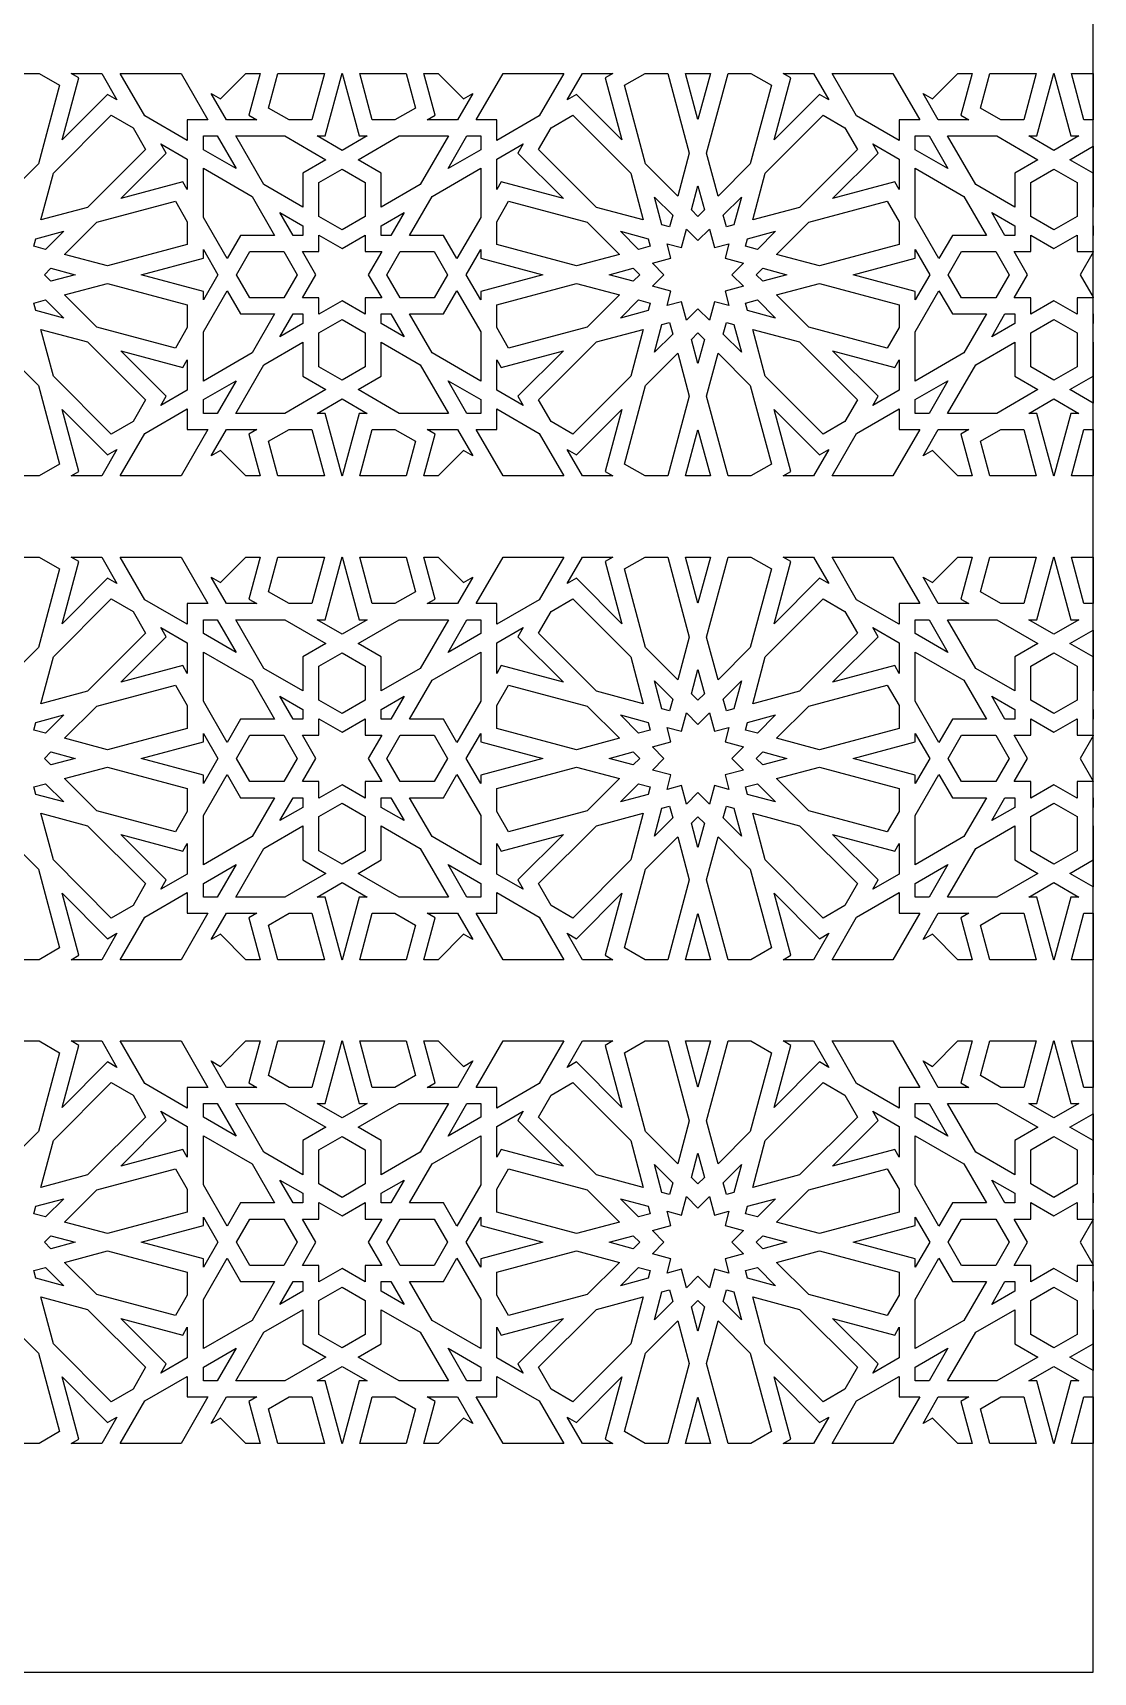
# Model space of a CAD drawing. Extents: x -1250 to 1250, y -610 to 610.
# Drawn here: x 855 to 1250, y -610 to 0 of the extents above; entities that cross this region are included whole.
import ezdxf

# ---------------------------------------------------------------- set-up
doc = ezdxf.new("R2010")
doc.units = 0
doc.header["$MEASUREMENT"] = 0
doc.layers.add('COUCHE_1', color=18, linetype='CONTINUOUS')

msp = doc.modelspace()

# ---------------------------------------------------------------- linework, layer by layer
at = {"layer": 'COUCHE_1'}
for points in [[(-1250, -610), (1250, -610), (1250, 610), (-1250, 610)], [(865.23, -19.51), (857.39, -48.77), (845.42, -60.79), (841.14, -44.83), (849.11, -15.11), (857.6, -15.11)], [(886.61, -24.95), (883.12, -22.93), (866.24, -39.88), (872.44, -16.76), (869.57, -15.11), (880.93, -15.11)], [(895.5, -15.11), (910.47, -15.11), (920.46, -32.41), (912.8, -32.41), (912.8, -40.07), (896.97, -30.93), (887.84, -15.11)], [(935.75, -30.69), (938.73, -32.41), (927.37, -32.41), (921.69, -22.57), (925.17, -24.58), (934.61, -15.11), (939.92, -15.11)], [(959.19, -32.41), (950.7, -32.41), (943.07, -28), (946.52, -15.11), (963.83, -15.11)], [(976.72, -38.39), (979.71, -38.39), (970.39, -43.78), (961.07, -38.39), (964.06, -38.39), (970.39, -15)], [(997.71, -28), (990.08, -32.41), (981.59, -32.41), (976.96, -15.11), (994.26, -15.11)], [(1015.61, -24.58), (1019.09, -22.57), (1013.41, -32.41), (1002.05, -32.41), (1005.03, -30.69), (1000.86, -15.11), (1006.17, -15.11)], [(1043.81, -30.93), (1027.98, -40.07), (1027.98, -32.41), (1020.32, -32.41), (1030.31, -15.11), (1045.28, -15.11), (1052.94, -15.11)], [(1068.34, -16.76), (1074.54, -39.88), (1057.66, -22.93), (1054.17, -24.95), (1059.85, -15.11), (1071.21, -15.11)], [(1099.64, -44.83), (1095.36, -60.79), (1083.39, -48.77), (1075.55, -19.51), (1083.18, -15.11), (1091.68, -15.11)], [(1102.88, -32.28), (1098.27, -15.11), (1107.48, -15.11)], [(1130.2, -19.51), (1122.36, -48.77), (1110.39, -60.79), (1106.11, -44.83), (1114.08, -15.11), (1122.57, -15.11)], [(1151.58, -24.95), (1148.09, -22.93), (1131.21, -39.88), (1137.41, -16.76), (1134.54, -15.11), (1145.9, -15.11)], [(1160.47, -15.11), (1175.44, -15.11), (1185.43, -32.41), (1177.77, -32.41), (1177.77, -40.07), (1161.94, -30.93), (1152.81, -15.11)], [(1200.72, -30.69), (1203.7, -32.41), (1192.34, -32.41), (1186.66, -22.57), (1190.14, -24.58), (1199.58, -15.11), (1204.89, -15.11)], [(1224.16, -32.41), (1215.67, -32.41), (1208.04, -28), (1211.49, -15.11), (1228.8, -15.11)], [(1241.69, -38.39), (1244.68, -38.39), (1235.36, -43.78), (1226.04, -38.39), (1229.03, -38.39), (1235.36, -15)], [(1250, -32.41), (1246.56, -32.41), (1241.92, -15.11), (1250, -15.11)], [(892.59, -35.31), (897.29, -43.45), (875.69, -64.97), (858.27, -69.64), (862.94, -52.22), (884.46, -30.62)], [(1077.84, -52.22), (1082.51, -69.64), (1065.1, -64.97), (1043.49, -43.45), (1048.19, -35.31), (1056.32, -30.62)], [(1157.56, -35.31), (1162.26, -43.45), (1140.66, -64.97), (1123.24, -69.64), (1127.91, -52.22), (1149.43, -30.62)], [(912.8, -46.98), (912.8, -58.34), (911.14, -55.47), (888.02, -61.66), (904.97, -44.78), (902.96, -41.3)], [(930.92, -50.53), (918.78, -43.52), (918.78, -38.39), (923.91, -38.39)], [(964.4, -47.23), (955.79, -52.21), (955.79, -64.89), (941.28, -56.51), (930.82, -38.39), (949.1, -38.39)], [(1009.96, -38.39), (999.5, -56.51), (985, -64.89), (985, -52.21), (976.38, -47.23), (991.69, -38.39)], [(1022, -43.52), (1009.86, -50.53), (1016.87, -38.39), (1022, -38.39)], [(1035.81, -44.78), (1052.76, -61.66), (1029.64, -55.47), (1027.98, -58.34), (1027.98, -46.98), (1037.82, -41.3)], [(1177.77, -46.98), (1177.77, -58.34), (1176.11, -55.47), (1152.99, -61.66), (1169.94, -44.78), (1167.93, -41.3)], [(1195.89, -50.53), (1183.75, -43.52), (1183.75, -38.39), (1188.88, -38.39)], [(1229.37, -47.23), (1220.76, -52.21), (1220.76, -64.89), (1206.25, -56.51), (1195.79, -38.39), (1214.07, -38.39)], [(1250, -64.86), (1249.96, -64.89), (1249.96, -52.21), (1241.35, -47.23), (1250, -42.24)], [(936.9, -60.9), (945.27, -75.4), (932.6, -75.4), (927.62, -84.01), (918.78, -68.71), (918.78, -50.43)], [(979.01, -55.66), (979.01, -68.34), (970.39, -73.32), (961.77, -68.34), (961.77, -55.66), (970.39, -50.69)], [(1022, -68.71), (1013.16, -84.01), (1008.18, -75.4), (995.51, -75.4), (1003.88, -60.9), (1022, -50.43)], [(1201.87, -60.9), (1210.25, -75.4), (1197.57, -75.4), (1192.59, -84.01), (1183.75, -68.71), (1183.75, -50.43)], [(1243.98, -55.66), (1243.98, -68.34), (1235.36, -73.32), (1226.74, -68.34), (1226.74, -55.66), (1235.36, -50.69)], [(1105.29, -65.91), (1102.88, -68.33), (1100.46, -65.91), (1102.88, -56.91)], [(912.8, -70.31), (912.8, -78.8), (883.08, -86.76), (867.12, -82.49), (879.13, -70.52), (908.39, -62.68)], [(955.79, -71.8), (955.79, -75.4), (952.19, -75.4), (947.27, -66.88)], [(988.59, -75.4), (985, -75.4), (985, -71.8), (993.51, -66.88)], [(1061.65, -70.52), (1073.66, -82.49), (1057.71, -86.76), (1027.98, -78.8), (1027.98, -70.31), (1032.39, -62.68)], [(1093.46, -67.89), (1092.29, -72.26), (1089.48, -71.5), (1086.7, -61.11)], [(1116.27, -71.5), (1113.46, -72.26), (1112.29, -67.89), (1119.05, -61.11)], [(1177.77, -70.31), (1177.77, -78.8), (1148.05, -86.76), (1132.09, -82.49), (1144.1, -70.52), (1173.36, -62.68)], [(1220.76, -71.8), (1220.76, -75.4), (1217.16, -75.4), (1212.24, -66.88)], [(1109.04, -79.91), (1114.4, -78.48), (1112.96, -83.84), (1119.86, -85.68), (1115.53, -90), (1119.86, -94.32), (1112.96, -96.16), (1114.4, -101.52), (1109.04, -100.09), (1107.19, -106.99), (1102.88, -102.66), (1098.56, -106.99), (1096.71, -100.09), (1091.35, -101.52), (1092.79, -96.16), (1085.89, -94.32), (1090.22, -90), (1085.89, -85.68), (1092.79, -83.84), (1091.35, -78.48), (1096.71, -79.91), (1098.56, -73.01), (1102.88, -77.34), (1107.19, -73.01)], [(1250, -75.4), (1249.96, -75.4), (1249.96, -71.8), (1250, -71.78)], [(860.01, -80.58), (855.65, -79.42), (856.4, -76.61), (866.8, -73.82)], [(979.01, -81.38), (985.14, -81.38), (980.16, -90), (985.14, -98.62), (979.01, -98.62), (979.01, -104.75), (970.39, -99.77), (961.77, -104.75), (961.77, -98.62), (955.64, -98.62), (960.62, -90), (955.64, -81.38), (961.77, -81.38), (961.77, -75.25), (970.39, -80.23), (979.01, -75.25)], [(1084.38, -76.61), (1085.13, -79.42), (1080.77, -80.58), (1073.98, -73.82)], [(1124.98, -80.58), (1120.62, -79.42), (1121.37, -76.61), (1131.77, -73.82)], [(1243.98, -81.38), (1250, -81.38), (1250, -81.57), (1245.13, -90), (1250, -98.43), (1250, -98.62), (1243.98, -98.62), (1243.98, -104.75), (1235.36, -99.77), (1226.74, -104.75), (1226.74, -98.62), (1220.61, -98.62), (1225.59, -90), (1220.61, -81.38), (1226.74, -81.38), (1226.74, -75.25), (1235.36, -80.23), (1243.98, -75.25)], [(924.17, -90), (918.78, -99.32), (918.78, -96.2), (895.63, -90), (918.78, -83.8), (918.78, -80.68)], [(953.71, -90), (948.73, -98.62), (936.05, -98.62), (931.08, -90), (936.05, -81.38), (948.73, -81.38)], [(1009.7, -90), (1004.73, -98.62), (992.05, -98.62), (987.07, -90), (992.05, -81.38), (1004.73, -81.38)], [(1022, -83.8), (1045.15, -90), (1022, -96.2), (1022, -99.32), (1016.61, -90), (1022, -80.68)], [(1189.14, -90), (1183.75, -99.32), (1183.75, -96.2), (1160.6, -90), (1183.75, -83.8), (1183.75, -80.68)], [(1218.68, -90), (1213.7, -98.62), (1201.02, -98.62), (1196.05, -90), (1201.02, -81.38), (1213.7, -81.38)], [(871, -90), (862, -92.41), (859.58, -90), (862, -87.59)], [(1081.2, -90), (1078.78, -92.41), (1069.78, -90), (1078.78, -87.59)], [(1135.97, -90), (1126.97, -92.41), (1124.55, -90), (1126.97, -87.59)], [(912.8, -101.2), (912.8, -109.69), (908.39, -117.32), (879.13, -109.48), (867.12, -97.51), (883.08, -93.24)], [(932.6, -104.6), (945.27, -104.6), (936.9, -119.1), (918.78, -129.57), (918.78, -111.29), (927.62, -95.99)], [(1022, -111.29), (1022, -129.57), (1003.88, -119.1), (995.51, -104.6), (1008.18, -104.6), (1013.16, -95.99)], [(1073.66, -97.51), (1061.65, -109.48), (1032.39, -117.32), (1027.98, -109.69), (1027.98, -101.2), (1057.71, -93.24)], [(1177.77, -101.2), (1177.77, -109.69), (1173.36, -117.32), (1144.1, -109.48), (1132.09, -97.51), (1148.05, -93.24)], [(1197.57, -104.6), (1210.25, -104.6), (1201.87, -119.1), (1183.75, -129.57), (1183.75, -111.29), (1192.59, -95.99)], [(866.8, -106.18), (856.4, -103.39), (855.65, -100.58), (860.01, -99.42)], [(1085.13, -100.58), (1084.38, -103.39), (1073.98, -106.18), (1080.77, -99.42)], [(1131.77, -106.18), (1121.37, -103.39), (1120.62, -100.58), (1124.98, -99.42)], [(955.79, -108.2), (947.27, -113.12), (952.19, -104.6), (955.79, -104.6)], [(979.01, -111.66), (979.01, -124.34), (970.39, -129.31), (961.77, -124.34), (961.77, -111.66), (970.39, -106.68)], [(993.51, -113.12), (985, -108.2), (985, -104.6), (988.59, -104.6)], [(1093.46, -112.11), (1086.7, -118.89), (1089.48, -108.5), (1092.29, -107.74)], [(1116.27, -108.5), (1119.05, -118.89), (1112.29, -112.11), (1113.46, -107.74)], [(1220.76, -108.2), (1212.24, -113.12), (1217.16, -104.6), (1220.76, -104.6)], [(1243.98, -111.66), (1243.98, -124.34), (1235.36, -129.31), (1226.74, -124.34), (1226.74, -111.66), (1235.36, -106.68)], [(1250, -108.22), (1249.96, -108.2), (1249.96, -104.6), (1250, -104.6)], [(875.69, -115.03), (897.29, -136.55), (892.59, -144.69), (884.46, -149.38), (862.94, -127.78), (858.27, -110.36)], [(955.79, -127.79), (964.4, -132.77), (949.1, -141.61), (930.82, -141.61), (941.28, -123.49), (955.79, -115.11)], [(999.5, -123.49), (1009.96, -141.61), (991.69, -141.61), (976.38, -132.77), (985, -127.79), (985, -115.11)], [(1077.84, -127.78), (1056.32, -149.38), (1048.19, -144.69), (1043.49, -136.55), (1065.1, -115.03), (1082.51, -110.36)], [(1105.29, -114.09), (1102.88, -123.09), (1100.46, -114.09), (1102.88, -111.67)], [(1140.66, -115.03), (1162.26, -136.55), (1157.56, -144.69), (1149.43, -149.38), (1127.91, -127.78), (1123.24, -110.36)], [(1220.76, -127.79), (1229.37, -132.77), (1214.07, -141.61), (1195.79, -141.61), (1206.25, -123.49), (1220.76, -115.11)], [(1250, -115.14), (1250, -137.76), (1241.35, -132.77), (1249.96, -127.79), (1249.96, -115.11)], [(857.39, -131.23), (865.23, -160.49), (857.6, -164.89), (849.11, -164.89), (841.14, -135.17), (845.42, -119.21)], [(911.14, -124.53), (912.8, -121.66), (912.8, -133.02), (902.96, -138.7), (904.97, -135.22), (888.02, -118.34)], [(1035.81, -135.22), (1037.82, -138.7), (1027.98, -133.02), (1027.98, -121.66), (1029.64, -124.53), (1052.76, -118.34)], [(1099.64, -135.17), (1091.68, -164.89), (1083.18, -164.89), (1075.55, -160.49), (1083.39, -131.23), (1095.36, -119.21)], [(1122.36, -131.23), (1130.2, -160.49), (1122.57, -164.89), (1114.08, -164.89), (1106.11, -135.17), (1110.39, -119.21)], [(1176.11, -124.53), (1177.77, -121.66), (1177.77, -133.02), (1167.93, -138.7), (1169.94, -135.22), (1152.99, -118.34)], [(923.91, -141.61), (918.78, -141.61), (918.78, -136.48), (930.92, -129.47)], [(1022, -136.48), (1022, -141.61), (1016.87, -141.61), (1009.86, -129.47)], [(1188.88, -141.61), (1183.75, -141.61), (1183.75, -136.48), (1195.89, -129.47)], [(883.12, -157.07), (886.61, -155.05), (880.93, -164.89), (869.57, -164.89), (872.44, -163.24), (866.24, -140.12)], [(912.8, -147.59), (920.46, -147.59), (910.47, -164.89), (895.5, -164.89), (887.84, -164.89), (896.97, -149.07), (912.8, -139.93)], [(979.71, -141.61), (976.72, -141.61), (970.39, -165), (964.06, -141.61), (961.07, -141.61), (970.39, -136.22)], [(1043.81, -149.07), (1052.94, -164.89), (1045.28, -164.89), (1030.31, -164.89), (1020.32, -147.59), (1027.98, -147.59), (1027.98, -139.93)], [(1068.34, -163.24), (1071.21, -164.89), (1059.85, -164.89), (1054.17, -155.05), (1057.66, -157.07), (1074.54, -140.12)], [(1148.09, -157.07), (1151.58, -155.05), (1145.9, -164.89), (1134.54, -164.89), (1137.41, -163.24), (1131.21, -140.12)], [(1177.77, -147.59), (1185.43, -147.59), (1175.44, -164.89), (1160.47, -164.89), (1152.81, -164.89), (1161.94, -149.07), (1177.77, -139.93)], [(1244.68, -141.61), (1241.69, -141.61), (1235.36, -165), (1229.03, -141.61), (1226.04, -141.61), (1235.36, -136.22)], [(935.75, -149.31), (939.92, -164.89), (934.61, -164.89), (925.17, -155.42), (921.69, -157.43), (927.37, -147.59), (938.73, -147.59)], [(959.19, -147.59), (963.83, -164.89), (946.52, -164.89), (943.07, -152), (950.7, -147.59)], [(997.71, -152), (994.26, -164.89), (976.96, -164.89), (981.59, -147.59), (990.08, -147.59)], [(1019.09, -157.43), (1015.61, -155.42), (1006.17, -164.89), (1000.86, -164.89), (1005.03, -149.31), (1002.05, -147.59), (1013.41, -147.59)], [(1107.48, -164.89), (1098.27, -164.89), (1102.88, -147.72)], [(1200.72, -149.31), (1204.89, -164.89), (1199.58, -164.89), (1190.14, -155.42), (1186.66, -157.43), (1192.34, -147.59), (1203.7, -147.59)], [(1224.16, -147.59), (1228.8, -164.89), (1211.49, -164.89), (1208.04, -152), (1215.67, -147.59)], [(1250, -164.89), (1241.92, -164.89), (1246.56, -147.59), (1250, -147.59)], [(865.23, -199.51), (857.39, -228.77), (845.42, -240.79), (841.14, -224.83), (849.11, -195.11), (857.6, -195.11)], [(886.61, -204.95), (883.12, -202.93), (866.24, -219.88), (872.44, -196.76), (869.57, -195.11), (880.93, -195.11)], [(895.5, -195.11), (910.47, -195.11), (920.46, -212.41), (912.8, -212.41), (912.8, -220.07), (896.97, -210.93), (887.84, -195.11)], [(935.75, -210.69), (938.73, -212.41), (927.37, -212.41), (921.69, -202.57), (925.17, -204.58), (934.61, -195.11), (939.92, -195.11)], [(959.19, -212.41), (950.7, -212.41), (943.07, -208), (946.52, -195.11), (963.83, -195.11)], [(976.72, -218.39), (979.71, -218.39), (970.39, -223.78), (961.07, -218.39), (964.06, -218.39), (970.39, -195)], [(997.71, -208), (990.08, -212.41), (981.59, -212.41), (976.96, -195.11), (994.26, -195.11)], [(1015.61, -204.58), (1019.09, -202.57), (1013.41, -212.41), (1002.05, -212.41), (1005.03, -210.69), (1000.86, -195.11), (1006.17, -195.11)], [(1043.81, -210.93), (1027.98, -220.07), (1027.98, -212.41), (1020.32, -212.41), (1030.31, -195.11), (1045.28, -195.11), (1052.94, -195.11)], [(1068.34, -196.76), (1074.54, -219.88), (1057.66, -202.93), (1054.17, -204.95), (1059.85, -195.11), (1071.21, -195.11)], [(1099.64, -224.83), (1095.36, -240.79), (1083.39, -228.77), (1075.55, -199.51), (1083.18, -195.11), (1091.68, -195.11)], [(1102.88, -212.28), (1098.27, -195.11), (1107.48, -195.11)], [(1130.2, -199.51), (1122.36, -228.77), (1110.39, -240.79), (1106.11, -224.83), (1114.08, -195.11), (1122.57, -195.11)], [(1151.58, -204.95), (1148.09, -202.93), (1131.21, -219.88), (1137.41, -196.76), (1134.54, -195.11), (1145.9, -195.11)], [(1160.47, -195.11), (1175.44, -195.11), (1185.43, -212.41), (1177.77, -212.41), (1177.77, -220.07), (1161.94, -210.93), (1152.81, -195.11)], [(1200.72, -210.69), (1203.7, -212.41), (1192.34, -212.41), (1186.66, -202.57), (1190.14, -204.58), (1199.58, -195.11), (1204.89, -195.11)], [(1224.16, -212.41), (1215.67, -212.41), (1208.04, -208), (1211.49, -195.11), (1228.8, -195.11)], [(1241.69, -218.39), (1244.68, -218.39), (1235.36, -223.78), (1226.04, -218.39), (1229.03, -218.39), (1235.36, -195)], [(1250, -212.41), (1246.56, -212.41), (1241.92, -195.11), (1250, -195.11)], [(892.59, -215.31), (897.29, -223.45), (875.69, -244.97), (858.27, -249.64), (862.94, -232.22), (884.46, -210.62)], [(1077.84, -232.22), (1082.51, -249.64), (1065.1, -244.97), (1043.49, -223.45), (1048.19, -215.31), (1056.32, -210.62)], [(1157.56, -215.31), (1162.26, -223.45), (1140.66, -244.97), (1123.24, -249.64), (1127.91, -232.22), (1149.43, -210.62)], [(930.92, -230.53), (918.78, -223.52), (918.78, -218.39), (923.91, -218.39)], [(964.4, -227.23), (955.79, -232.21), (955.79, -244.89), (941.28, -236.51), (930.82, -218.39), (949.1, -218.39)], [(1009.96, -218.39), (999.5, -236.51), (985, -244.89), (985, -232.21), (976.38, -227.23), (991.69, -218.39)], [(1022, -223.52), (1009.86, -230.53), (1016.87, -218.39), (1022, -218.39)], [(1195.89, -230.53), (1183.75, -223.52), (1183.75, -218.39), (1188.88, -218.39)], [(1229.37, -227.23), (1220.76, -232.21), (1220.76, -244.89), (1206.25, -236.51), (1195.79, -218.39), (1214.07, -218.39)], [(912.8, -226.98), (912.8, -238.34), (911.14, -235.47), (888.02, -241.66), (904.97, -224.78), (902.96, -221.3)], [(1035.81, -224.78), (1052.76, -241.66), (1029.64, -235.47), (1027.98, -238.34), (1027.98, -226.98), (1037.82, -221.3)], [(1177.77, -226.98), (1177.77, -238.34), (1176.11, -235.47), (1152.99, -241.66), (1169.94, -224.78), (1167.93, -221.3)], [(1250, -244.86), (1249.96, -244.89), (1249.96, -232.21), (1241.35, -227.23), (1250, -222.24)], [(936.9, -240.9), (945.27, -255.4), (932.6, -255.4), (927.62, -264.01), (918.78, -248.71), (918.78, -230.43)], [(979.01, -235.66), (979.01, -248.34), (970.39, -253.32), (961.77, -248.34), (961.77, -235.66), (970.39, -230.69)], [(1022, -248.71), (1013.16, -264.01), (1008.18, -255.4), (995.51, -255.4), (1003.88, -240.9), (1022, -230.43)], [(1201.87, -240.9), (1210.25, -255.4), (1197.57, -255.4), (1192.59, -264.01), (1183.75, -248.71), (1183.75, -230.43)], [(1243.98, -235.66), (1243.98, -248.34), (1235.36, -253.32), (1226.74, -248.34), (1226.74, -235.66), (1235.36, -230.69)], [(1105.29, -245.91), (1102.88, -248.33), (1100.46, -245.91), (1102.88, -236.91)], [(912.8, -250.31), (912.8, -258.8), (883.08, -266.76), (867.12, -262.49), (879.13, -250.52), (908.39, -242.68)], [(1061.65, -250.52), (1073.66, -262.49), (1057.71, -266.76), (1027.98, -258.8), (1027.98, -250.31), (1032.39, -242.68)], [(1093.46, -247.89), (1092.29, -252.26), (1089.48, -251.5), (1086.7, -241.11)], [(1116.27, -251.5), (1113.46, -252.26), (1112.29, -247.89), (1119.05, -241.11)], [(1177.77, -250.31), (1177.77, -258.8), (1148.05, -266.76), (1132.09, -262.49), (1144.1, -250.52), (1173.36, -242.68)], [(955.79, -251.8), (955.79, -255.4), (952.19, -255.4), (947.27, -246.88)], [(988.59, -255.4), (985, -255.4), (985, -251.8), (993.51, -246.88)], [(1220.76, -251.8), (1220.76, -255.4), (1217.16, -255.4), (1212.24, -246.88)], [(860.01, -260.58), (855.65, -259.42), (856.4, -256.61), (866.8, -253.82)], [(979.01, -261.38), (985.14, -261.38), (980.16, -270), (985.14, -278.62), (979.01, -278.62), (979.01, -284.75), (970.39, -279.77), (961.77, -284.75), (961.77, -278.62), (955.64, -278.62), (960.62, -270), (955.64, -261.38), (961.77, -261.38), (961.77, -255.25), (970.39, -260.23), (979.01, -255.25)], [(1084.38, -256.61), (1085.13, -259.42), (1080.77, -260.58), (1073.98, -253.82)], [(1109.04, -259.91), (1114.4, -258.48), (1112.96, -263.84), (1119.86, -265.68), (1115.53, -270), (1119.86, -274.32), (1112.96, -276.16), (1114.4, -281.52), (1109.04, -280.09), (1107.19, -286.99), (1102.88, -282.66), (1098.56, -286.99), (1096.71, -280.09), (1091.35, -281.52), (1092.79, -276.16), (1085.89, -274.32), (1090.22, -270), (1085.89, -265.68), (1092.79, -263.84), (1091.35, -258.48), (1096.71, -259.91), (1098.56, -253.01), (1102.88, -257.34), (1107.19, -253.01)], [(1124.98, -260.58), (1120.62, -259.42), (1121.37, -256.61), (1131.77, -253.82)], [(1243.98, -261.38), (1250, -261.38), (1250, -261.57), (1245.13, -270), (1250, -278.43), (1250, -278.62), (1243.98, -278.62), (1243.98, -284.75), (1235.36, -279.77), (1226.74, -284.75), (1226.74, -278.62), (1220.61, -278.62), (1225.59, -270), (1220.61, -261.38), (1226.74, -261.38), (1226.74, -255.25), (1235.36, -260.23), (1243.98, -255.25)], [(1250, -255.4), (1249.96, -255.4), (1249.96, -251.8), (1250, -251.78)], [(924.17, -270), (918.78, -279.32), (918.78, -276.2), (895.63, -270), (918.78, -263.8), (918.78, -260.68)], [(953.71, -270), (948.73, -278.62), (936.05, -278.62), (931.08, -270), (936.05, -261.38), (948.73, -261.38)], [(1009.7, -270), (1004.73, -278.62), (992.05, -278.62), (987.07, -270), (992.05, -261.38), (1004.73, -261.38)], [(1022, -263.8), (1045.15, -270), (1022, -276.2), (1022, -279.32), (1016.61, -270), (1022, -260.68)], [(1189.14, -270), (1183.75, -279.32), (1183.75, -276.2), (1160.6, -270), (1183.75, -263.8), (1183.75, -260.68)], [(1218.68, -270), (1213.7, -278.62), (1201.02, -278.62), (1196.05, -270), (1201.02, -261.38), (1213.7, -261.38)], [(871, -270), (862, -272.41), (859.58, -270), (862, -267.59)], [(1081.2, -270), (1078.78, -272.41), (1069.78, -270), (1078.78, -267.59)], [(1135.97, -270), (1126.97, -272.41), (1124.55, -270), (1126.97, -267.59)], [(912.8, -281.2), (912.8, -289.69), (908.39, -297.32), (879.13, -289.48), (867.12, -277.51), (883.08, -273.24)], [(1073.66, -277.51), (1061.65, -289.48), (1032.39, -297.32), (1027.98, -289.69), (1027.98, -281.2), (1057.71, -273.24)], [(1177.77, -281.2), (1177.77, -289.69), (1173.36, -297.32), (1144.1, -289.48), (1132.09, -277.51), (1148.05, -273.24)], [(866.8, -286.18), (856.4, -283.39), (855.65, -280.58), (860.01, -279.42)], [(932.6, -284.6), (945.27, -284.6), (936.9, -299.1), (918.78, -309.57), (918.78, -291.29), (927.62, -275.99)], [(1022, -291.29), (1022, -309.57), (1003.88, -299.1), (995.51, -284.6), (1008.18, -284.6), (1013.16, -275.99)], [(1085.13, -280.58), (1084.38, -283.39), (1073.98, -286.18), (1080.77, -279.42)], [(1131.77, -286.18), (1121.37, -283.39), (1120.62, -280.58), (1124.98, -279.42)], [(1197.57, -284.6), (1210.25, -284.6), (1201.87, -299.1), (1183.75, -309.57), (1183.75, -291.29), (1192.59, -275.99)], [(955.79, -288.2), (947.27, -293.12), (952.19, -284.6), (955.79, -284.6)], [(979.01, -291.66), (979.01, -304.34), (970.39, -309.31), (961.77, -304.34), (961.77, -291.66), (970.39, -286.68)], [(993.51, -293.12), (985, -288.2), (985, -284.6), (988.59, -284.6)], [(1220.76, -288.2), (1212.24, -293.12), (1217.16, -284.6), (1220.76, -284.6)], [(1243.98, -291.66), (1243.98, -304.34), (1235.36, -309.31), (1226.74, -304.34), (1226.74, -291.66), (1235.36, -286.68)], [(1250, -288.22), (1249.96, -288.2), (1249.96, -284.6), (1250, -284.6)], [(875.69, -295.03), (897.29, -316.55), (892.59, -324.69), (884.46, -329.38), (862.94, -307.78), (858.27, -290.36)], [(1077.84, -307.78), (1056.32, -329.38), (1048.19, -324.69), (1043.49, -316.55), (1065.1, -295.03), (1082.51, -290.36)], [(1093.46, -292.11), (1086.7, -298.89), (1089.48, -288.5), (1092.29, -287.74)], [(1105.29, -294.09), (1102.88, -303.09), (1100.46, -294.09), (1102.88, -291.67)], [(1116.27, -288.5), (1119.05, -298.89), (1112.29, -292.11), (1113.46, -287.74)], [(1140.66, -295.03), (1162.26, -316.55), (1157.56, -324.69), (1149.43, -329.38), (1127.91, -307.78), (1123.24, -290.36)], [(911.14, -304.53), (912.8, -301.66), (912.8, -313.02), (902.96, -318.7), (904.97, -315.22), (888.02, -298.34)], [(955.79, -307.79), (964.4, -312.77), (949.1, -321.61), (930.82, -321.61), (941.28, -303.49), (955.79, -295.11)], [(999.5, -303.49), (1009.96, -321.61), (991.69, -321.61), (976.38, -312.77), (985, -307.79), (985, -295.11)], [(1035.81, -315.22), (1037.82, -318.7), (1027.98, -313.02), (1027.98, -301.66), (1029.64, -304.53), (1052.76, -298.34)], [(1176.11, -304.53), (1177.77, -301.66), (1177.77, -313.02), (1167.93, -318.7), (1169.94, -315.22), (1152.99, -298.34)], [(1220.76, -307.79), (1229.37, -312.77), (1214.07, -321.61), (1195.79, -321.61), (1206.25, -303.49), (1220.76, -295.11)], [(1250, -295.14), (1250, -317.76), (1241.35, -312.77), (1249.96, -307.79), (1249.96, -295.11)], [(857.39, -311.23), (865.23, -340.49), (857.6, -344.89), (849.11, -344.89), (841.14, -315.17), (845.42, -299.21)], [(1099.64, -315.17), (1091.68, -344.89), (1083.18, -344.89), (1075.55, -340.49), (1083.39, -311.23), (1095.36, -299.21)], [(1122.36, -311.23), (1130.2, -340.49), (1122.57, -344.89), (1114.08, -344.89), (1106.11, -315.17), (1110.39, -299.21)], [(923.91, -321.61), (918.78, -321.61), (918.78, -316.48), (930.92, -309.47)], [(1022, -316.48), (1022, -321.61), (1016.87, -321.61), (1009.86, -309.47)], [(1188.88, -321.61), (1183.75, -321.61), (1183.75, -316.48), (1195.89, -309.47)], [(979.71, -321.61), (976.72, -321.61), (970.39, -345), (964.06, -321.61), (961.07, -321.61), (970.39, -316.22)], [(1244.68, -321.61), (1241.69, -321.61), (1235.36, -345), (1229.03, -321.61), (1226.04, -321.61), (1235.36, -316.22)], [(883.12, -337.07), (886.61, -335.05), (880.93, -344.89), (869.57, -344.89), (872.44, -343.24), (866.24, -320.12)], [(912.8, -327.59), (920.46, -327.59), (910.47, -344.89), (895.5, -344.89), (887.84, -344.89), (896.97, -329.07), (912.8, -319.93)], [(1043.81, -329.07), (1052.94, -344.89), (1045.28, -344.89), (1030.31, -344.89), (1020.32, -327.59), (1027.98, -327.59), (1027.98, -319.93)], [(1068.34, -343.24), (1071.21, -344.89), (1059.85, -344.89), (1054.17, -335.05), (1057.66, -337.07), (1074.54, -320.12)], [(1148.09, -337.07), (1151.58, -335.05), (1145.9, -344.89), (1134.54, -344.89), (1137.41, -343.24), (1131.21, -320.12)], [(1177.77, -327.59), (1185.43, -327.59), (1175.44, -344.89), (1160.47, -344.89), (1152.81, -344.89), (1161.94, -329.07), (1177.77, -319.93)], [(935.75, -329.31), (939.92, -344.89), (934.61, -344.89), (925.17, -335.42), (921.69, -337.43), (927.37, -327.59), (938.73, -327.59)], [(959.19, -327.59), (963.83, -344.89), (946.52, -344.89), (943.07, -332), (950.7, -327.59)], [(997.71, -332), (994.26, -344.89), (976.96, -344.89), (981.59, -327.59), (990.08, -327.59)], [(1019.09, -337.43), (1015.61, -335.42), (1006.17, -344.89), (1000.86, -344.89), (1005.03, -329.31), (1002.05, -327.59), (1013.41, -327.59)], [(1107.48, -344.89), (1098.27, -344.89), (1102.88, -327.72)], [(1200.72, -329.31), (1204.89, -344.89), (1199.58, -344.89), (1190.14, -335.42), (1186.66, -337.43), (1192.34, -327.59), (1203.7, -327.59)], [(1224.16, -327.59), (1228.8, -344.89), (1211.49, -344.89), (1208.04, -332), (1215.67, -327.59)], [(1250, -344.89), (1241.92, -344.89), (1246.56, -327.59), (1250, -327.59)], [(865.23, -379.51), (857.39, -408.77), (845.42, -420.79), (841.14, -404.83), (849.11, -375.11), (857.6, -375.11)], [(886.61, -384.95), (883.12, -382.93), (866.24, -399.88), (872.44, -376.76), (869.57, -375.11), (880.93, -375.11)], [(895.5, -375.11), (910.47, -375.11), (920.46, -392.41), (912.8, -392.41), (912.8, -400.07), (896.97, -390.93), (887.84, -375.11)], [(935.75, -390.69), (938.73, -392.41), (927.37, -392.41), (921.69, -382.57), (925.17, -384.58), (934.61, -375.11), (939.92, -375.11)], [(959.19, -392.41), (950.7, -392.41), (943.07, -388), (946.52, -375.11), (963.83, -375.11)], [(976.72, -398.39), (979.71, -398.39), (970.39, -403.78), (961.07, -398.39), (964.06, -398.39), (970.39, -375)], [(997.71, -388), (990.08, -392.41), (981.59, -392.41), (976.96, -375.11), (994.26, -375.11)], [(1015.61, -384.58), (1019.09, -382.57), (1013.41, -392.41), (1002.05, -392.41), (1005.03, -390.69), (1000.86, -375.11), (1006.17, -375.11)], [(1043.81, -390.93), (1027.98, -400.07), (1027.98, -392.41), (1020.32, -392.41), (1030.31, -375.11), (1045.28, -375.11), (1052.94, -375.11)], [(1068.34, -376.76), (1074.54, -399.88), (1057.66, -382.93), (1054.17, -384.95), (1059.85, -375.11), (1071.21, -375.11)], [(1099.64, -404.83), (1095.36, -420.79), (1083.39, -408.77), (1075.55, -379.51), (1083.18, -375.11), (1091.68, -375.11)], [(1102.88, -392.28), (1098.27, -375.11), (1107.48, -375.11)], [(1130.2, -379.51), (1122.36, -408.77), (1110.39, -420.79), (1106.11, -404.83), (1114.08, -375.11), (1122.57, -375.11)], [(1151.58, -384.95), (1148.09, -382.93), (1131.21, -399.88), (1137.41, -376.76), (1134.54, -375.11), (1145.9, -375.11)], [(1160.47, -375.11), (1175.44, -375.11), (1185.43, -392.41), (1177.77, -392.41), (1177.77, -400.07), (1161.94, -390.93), (1152.81, -375.11)], [(1200.72, -390.69), (1203.7, -392.41), (1192.34, -392.41), (1186.66, -382.57), (1190.14, -384.58), (1199.58, -375.11), (1204.89, -375.11)], [(1224.16, -392.41), (1215.67, -392.41), (1208.04, -388), (1211.49, -375.11), (1228.8, -375.11)], [(1241.69, -398.39), (1244.68, -398.39), (1235.36, -403.78), (1226.04, -398.39), (1229.03, -398.39), (1235.36, -375)], [(1250, -392.41), (1246.56, -392.41), (1241.92, -375.11), (1250, -375.11)], [(892.59, -395.31), (897.29, -403.45), (875.69, -424.97), (858.27, -429.64), (862.94, -412.22), (884.46, -390.62)], [(1077.84, -412.22), (1082.51, -429.64), (1065.1, -424.97), (1043.49, -403.45), (1048.19, -395.31), (1056.32, -390.62)], [(1157.56, -395.31), (1162.26, -403.45), (1140.66, -424.97), (1123.24, -429.64), (1127.91, -412.22), (1149.43, -390.62)], [(912.8, -406.98), (912.8, -418.34), (911.14, -415.47), (888.02, -421.66), (904.97, -404.78), (902.96, -401.3)], [(930.92, -410.53), (918.78, -403.52), (918.78, -398.39), (923.91, -398.39)], [(964.4, -407.23), (955.79, -412.21), (955.79, -424.89), (941.28, -416.51), (930.82, -398.39), (949.1, -398.39)], [(1009.96, -398.39), (999.5, -416.51), (985, -424.89), (985, -412.21), (976.38, -407.23), (991.69, -398.39)], [(1022, -403.52), (1009.86, -410.53), (1016.87, -398.39), (1022, -398.39)], [(1035.81, -404.78), (1052.76, -421.66), (1029.64, -415.47), (1027.98, -418.34), (1027.98, -406.98), (1037.82, -401.3)], [(1177.77, -406.98), (1177.77, -418.34), (1176.11, -415.47), (1152.99, -421.66), (1169.94, -404.78), (1167.93, -401.3)], [(1195.89, -410.53), (1183.75, -403.52), (1183.75, -398.39), (1188.88, -398.39)], [(1229.37, -407.23), (1220.76, -412.21), (1220.76, -424.89), (1206.25, -416.51), (1195.79, -398.39), (1214.07, -398.39)], [(1250, -424.86), (1249.96, -424.89), (1249.96, -412.21), (1241.35, -407.23), (1250, -402.24)], [(936.9, -420.9), (945.27, -435.4), (932.6, -435.4), (927.62, -444.01), (918.78, -428.71), (918.78, -410.43)], [(979.01, -415.66), (979.01, -428.34), (970.39, -433.32), (961.77, -428.34), (961.77, -415.66), (970.39, -410.69)], [(1022, -428.71), (1013.16, -444.01), (1008.18, -435.4), (995.51, -435.4), (1003.88, -420.9), (1022, -410.43)], [(1201.87, -420.9), (1210.25, -435.4), (1197.57, -435.4), (1192.59, -444.01), (1183.75, -428.71), (1183.75, -410.43)], [(1243.98, -415.66), (1243.98, -428.34), (1235.36, -433.32), (1226.74, -428.34), (1226.74, -415.66), (1235.36, -410.69)], [(1105.29, -425.91), (1102.88, -428.33), (1100.46, -425.91), (1102.88, -416.91)], [(912.8, -430.31), (912.8, -438.8), (883.08, -446.76), (867.12, -442.49), (879.13, -430.52), (908.39, -422.68)], [(955.79, -431.8), (955.79, -435.4), (952.19, -435.4), (947.27, -426.88)], [(988.59, -435.4), (985, -435.4), (985, -431.8), (993.51, -426.88)], [(1061.65, -430.52), (1073.66, -442.49), (1057.71, -446.76), (1027.98, -438.8), (1027.98, -430.31), (1032.39, -422.68)], [(1093.46, -427.89), (1092.29, -432.26), (1089.48, -431.5), (1086.7, -421.11)], [(1116.27, -431.5), (1113.46, -432.26), (1112.29, -427.89), (1119.05, -421.11)], [(1177.77, -430.31), (1177.77, -438.8), (1148.05, -446.76), (1132.09, -442.49), (1144.1, -430.52), (1173.36, -422.68)], [(1220.76, -431.8), (1220.76, -435.4), (1217.16, -435.4), (1212.24, -426.88)], [(1109.04, -439.91), (1114.4, -438.48), (1112.96, -443.84), (1119.86, -445.68), (1115.53, -450), (1119.86, -454.32), (1112.96, -456.16), (1114.4, -461.52), (1109.04, -460.09), (1107.19, -466.99), (1102.88, -462.66), (1098.56, -466.99), (1096.71, -460.09), (1091.35, -461.52), (1092.79, -456.16), (1085.89, -454.32), (1090.22, -450), (1085.89, -445.68), (1092.79, -443.84), (1091.35, -438.48), (1096.71, -439.91), (1098.56, -433.01), (1102.88, -437.34), (1107.19, -433.01)], [(1250, -435.4), (1249.96, -435.4), (1249.96, -431.8), (1250, -431.78)], [(860.01, -440.58), (855.65, -439.42), (856.4, -436.61), (866.8, -433.82)], [(979.01, -441.38), (985.14, -441.38), (980.16, -450), (985.14, -458.62), (979.01, -458.62), (979.01, -464.75), (970.39, -459.77), (961.77, -464.75), (961.77, -458.62), (955.64, -458.62), (960.62, -450), (955.64, -441.38), (961.77, -441.38), (961.77, -435.25), (970.39, -440.23), (979.01, -435.25)], [(1084.38, -436.61), (1085.13, -439.42), (1080.77, -440.58), (1073.98, -433.82)], [(1124.98, -440.58), (1120.62, -439.42), (1121.37, -436.61), (1131.77, -433.82)], [(1243.98, -441.38), (1250, -441.38), (1250, -441.57), (1245.13, -450), (1250, -458.43), (1250, -458.62), (1243.98, -458.62), (1243.98, -464.75), (1235.36, -459.77), (1226.74, -464.75), (1226.74, -458.62), (1220.61, -458.62), (1225.59, -450), (1220.61, -441.38), (1226.74, -441.38), (1226.74, -435.25), (1235.36, -440.23), (1243.98, -435.25)], [(924.17, -450), (918.78, -459.32), (918.78, -456.2), (895.63, -450), (918.78, -443.8), (918.78, -440.68)], [(953.71, -450), (948.73, -458.62), (936.05, -458.62), (931.08, -450), (936.05, -441.38), (948.73, -441.38)], [(1009.7, -450), (1004.73, -458.62), (992.05, -458.62), (987.07, -450), (992.05, -441.38), (1004.73, -441.38)], [(1022, -443.8), (1045.15, -450), (1022, -456.2), (1022, -459.32), (1016.61, -450), (1022, -440.68)], [(1189.14, -450), (1183.75, -459.32), (1183.75, -456.2), (1160.6, -450), (1183.75, -443.8), (1183.75, -440.68)], [(1218.68, -450), (1213.7, -458.62), (1201.02, -458.62), (1196.05, -450), (1201.02, -441.38), (1213.7, -441.38)], [(871, -450), (862, -452.41), (859.58, -450), (862, -447.59)], [(1081.2, -450), (1078.78, -452.41), (1069.78, -450), (1078.78, -447.59)], [(1135.97, -450), (1126.97, -452.41), (1124.55, -450), (1126.97, -447.59)], [(912.8, -461.2), (912.8, -469.69), (908.39, -477.32), (879.13, -469.48), (867.12, -457.51), (883.08, -453.24)], [(932.6, -464.6), (945.27, -464.6), (936.9, -479.1), (918.78, -489.57), (918.78, -471.29), (927.62, -455.99)], [(1022, -471.29), (1022, -489.57), (1003.88, -479.1), (995.51, -464.6), (1008.18, -464.6), (1013.16, -455.99)], [(1073.66, -457.51), (1061.65, -469.48), (1032.39, -477.32), (1027.98, -469.69), (1027.98, -461.2), (1057.71, -453.24)], [(1177.77, -461.2), (1177.77, -469.69), (1173.36, -477.32), (1144.1, -469.48), (1132.09, -457.51), (1148.05, -453.24)], [(1197.57, -464.6), (1210.25, -464.6), (1201.87, -479.1), (1183.75, -489.57), (1183.75, -471.29), (1192.59, -455.99)], [(866.8, -466.18), (856.4, -463.39), (855.65, -460.58), (860.01, -459.42)], [(1085.13, -460.58), (1084.38, -463.39), (1073.98, -466.18), (1080.77, -459.42)], [(1131.77, -466.18), (1121.37, -463.39), (1120.62, -460.58), (1124.98, -459.42)], [(955.79, -468.2), (947.27, -473.12), (952.19, -464.6), (955.79, -464.6)], [(979.01, -471.66), (979.01, -484.34), (970.39, -489.31), (961.77, -484.34), (961.77, -471.66), (970.39, -466.68)], [(993.51, -473.12), (985, -468.2), (985, -464.6), (988.59, -464.6)], [(1093.46, -472.11), (1086.7, -478.89), (1089.48, -468.5), (1092.29, -467.74)], [(1116.27, -468.5), (1119.05, -478.89), (1112.29, -472.11), (1113.46, -467.74)], [(1220.76, -468.2), (1212.24, -473.12), (1217.16, -464.6), (1220.76, -464.6)], [(1243.98, -471.66), (1243.98, -484.34), (1235.36, -489.31), (1226.74, -484.34), (1226.74, -471.66), (1235.36, -466.68)], [(1250, -468.22), (1249.96, -468.2), (1249.96, -464.6), (1250, -464.6)], [(875.69, -475.03), (897.29, -496.55), (892.59, -504.69), (884.46, -509.38), (862.94, -487.78), (858.27, -470.36)], [(955.79, -487.79), (964.4, -492.77), (949.1, -501.61), (930.82, -501.61), (941.28, -483.49), (955.79, -475.11)], [(999.5, -483.49), (1009.96, -501.61), (991.69, -501.61), (976.38, -492.77), (985, -487.79), (985, -475.11)], [(1077.84, -487.78), (1056.32, -509.38), (1048.19, -504.69), (1043.49, -496.55), (1065.1, -475.03), (1082.51, -470.36)], [(1105.29, -474.09), (1102.88, -483.09), (1100.46, -474.09), (1102.88, -471.67)], [(1140.66, -475.03), (1162.26, -496.55), (1157.56, -504.69), (1149.43, -509.38), (1127.91, -487.78), (1123.24, -470.36)], [(1220.76, -487.79), (1229.37, -492.77), (1214.07, -501.61), (1195.79, -501.61), (1206.25, -483.49), (1220.76, -475.11)], [(1250, -475.14), (1250, -497.76), (1241.35, -492.77), (1249.96, -487.79), (1249.96, -475.11)], [(857.39, -491.23), (865.23, -520.49), (857.6, -524.89), (849.11, -524.89), (841.14, -495.17), (845.42, -479.21)], [(911.14, -484.53), (912.8, -481.66), (912.8, -493.02), (902.96, -498.7), (904.97, -495.22), (888.02, -478.34)], [(1035.81, -495.22), (1037.82, -498.7), (1027.98, -493.02), (1027.98, -481.66), (1029.64, -484.53), (1052.76, -478.34)], [(1099.64, -495.17), (1091.68, -524.89), (1083.18, -524.89), (1075.55, -520.49), (1083.39, -491.23), (1095.36, -479.21)], [(1122.36, -491.23), (1130.2, -520.49), (1122.57, -524.89), (1114.08, -524.89), (1106.11, -495.17), (1110.39, -479.21)], [(1176.11, -484.53), (1177.77, -481.66), (1177.77, -493.02), (1167.93, -498.7), (1169.94, -495.22), (1152.99, -478.34)], [(923.91, -501.61), (918.78, -501.61), (918.78, -496.48), (930.92, -489.47)], [(1022, -496.48), (1022, -501.61), (1016.87, -501.61), (1009.86, -489.47)], [(1188.88, -501.61), (1183.75, -501.61), (1183.75, -496.48), (1195.89, -489.47)], [(883.12, -517.07), (886.61, -515.05), (880.93, -524.89), (869.57, -524.89), (872.44, -523.24), (866.24, -500.12)], [(912.8, -507.59), (920.46, -507.59), (910.47, -524.89), (895.5, -524.89), (887.84, -524.89), (896.97, -509.07), (912.8, -499.93)], [(979.71, -501.61), (976.72, -501.61), (970.39, -525), (964.06, -501.61), (961.07, -501.61), (970.39, -496.22)], [(1043.81, -509.07), (1052.94, -524.89), (1045.28, -524.89), (1030.31, -524.89), (1020.32, -507.59), (1027.98, -507.59), (1027.98, -499.93)], [(1068.34, -523.24), (1071.21, -524.89), (1059.85, -524.89), (1054.17, -515.05), (1057.66, -517.07), (1074.54, -500.12)], [(1148.09, -517.07), (1151.58, -515.05), (1145.9, -524.89), (1134.54, -524.89), (1137.41, -523.24), (1131.21, -500.12)], [(1177.77, -507.59), (1185.43, -507.59), (1175.44, -524.89), (1160.47, -524.89), (1152.81, -524.89), (1161.94, -509.07), (1177.77, -499.93)], [(1244.68, -501.61), (1241.69, -501.61), (1235.36, -525), (1229.03, -501.61), (1226.04, -501.61), (1235.36, -496.22)], [(935.75, -509.31), (939.92, -524.89), (934.61, -524.89), (925.17, -515.42), (921.69, -517.43), (927.37, -507.59), (938.73, -507.59)], [(959.19, -507.59), (963.83, -524.89), (946.52, -524.89), (943.07, -512), (950.7, -507.59)], [(997.71, -512), (994.26, -524.89), (976.96, -524.89), (981.59, -507.59), (990.08, -507.59)], [(1019.09, -517.43), (1015.61, -515.42), (1006.17, -524.89), (1000.86, -524.89), (1005.03, -509.31), (1002.05, -507.59), (1013.41, -507.59)], [(1107.48, -524.89), (1098.27, -524.89), (1102.88, -507.72)], [(1200.72, -509.31), (1204.89, -524.89), (1199.58, -524.89), (1190.14, -515.42), (1186.66, -517.43), (1192.34, -507.59), (1203.7, -507.59)], [(1224.16, -507.59), (1228.8, -524.89), (1211.49, -524.89), (1208.04, -512), (1215.67, -507.59)], [(1250, -524.89), (1241.92, -524.89), (1246.56, -507.59), (1250, -507.59)]]:
    msp.add_lwpolyline(points, close=True, dxfattribs=at)

doc.saveas('drawing.dxf')
